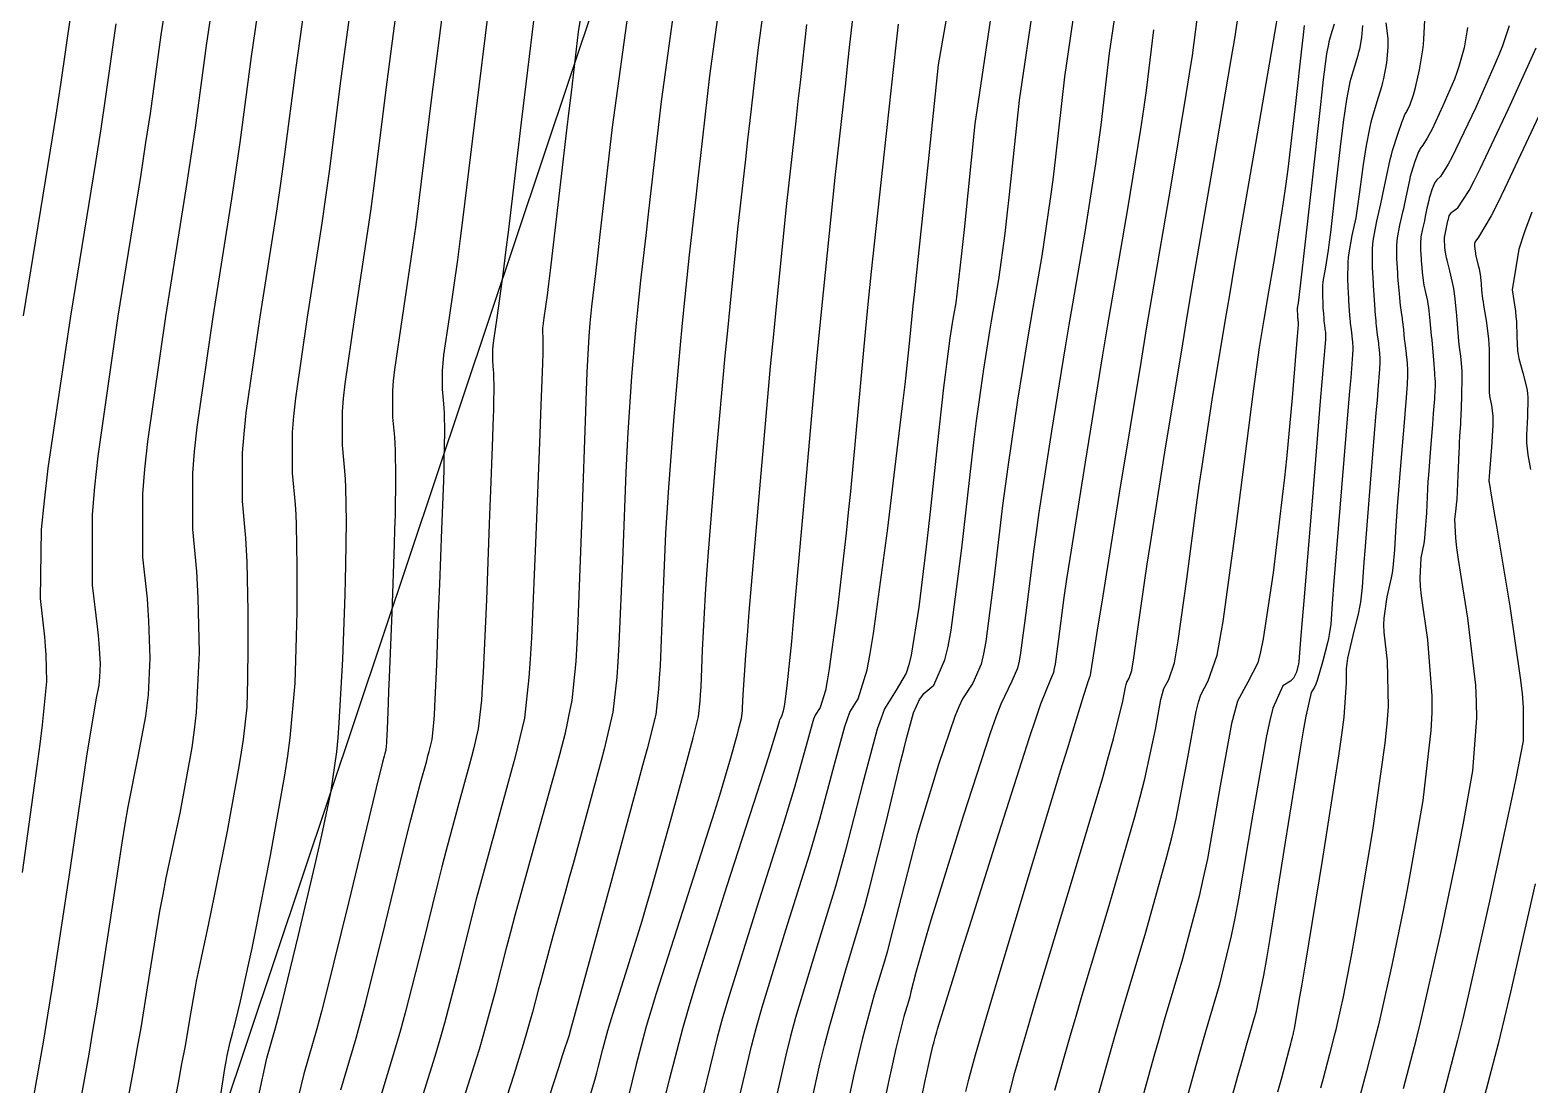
# Model space of a CAD drawing. Header units: metres. Extents: x 837476 to 838477, y 1189012 to 1191014.
# Drawn here: x 837689.9 to 837773.6, y 1189557.2 to 1189616.1 of the extents above; entities that cross this region are included whole.
import ezdxf

# ---------------------------------------------------------------- set-up
doc = ezdxf.new("R2010")
doc.units = ezdxf.units.M
doc.header["$LTSCALE"] = 0.3
for name, color, linetype in [('CORREDORVIA', 94, 'Continuous'), ('COTAS 10', 1, 'Continuous'), ('COTAS INT', 252, 'Continuous')]:
    doc.layers.add(name, color=color, linetype=linetype)

msp = doc.modelspace()

# ---------------------------------------------------------------- linework, layer by layer
at = {"layer": 'CORREDORVIA'}
msp.add_lwpolyline([(837910.676, 1191000.965), (838246.889, 1191005.3), (838347.391, 1190870.925), (838423.516, 1190628.699), (838450.215, 1190473.685), (838321.32, 1190375.615), (838242.09, 1190297.633), (838236.889, 1190068.622), (838166.593, 1189160.17), (837860.483, 1189307.124), (837593.191, 1189234.399), (837744.487, 1189686.609), (837700.859, 1189887.9), (837671.347, 1190075.087), (837676.273, 1190181.696), (837885.383, 1190229.429), (837983.184, 1190344.12), (837817.554, 1190502.187), (837798.033, 1190660.17), (837963.574, 1190795.982)], close=True, dxfattribs=at)
at = {"layer": 'COTAS 10'}
for points in [[(837689.893, 1189555.489), (837690.638, 1189559.68), (837690.866, 1189561.073), (837691.104, 1189562.566), (837692.041, 1189568.801), (837692.882, 1189574.511), (837693.059, 1189575.673), (837693.212, 1189576.654), (837693.561, 1189578.684), (837693.715, 1189579.508), (837693.744, 1189579.728), (837693.767, 1189579.945), (837693.804, 1189580.7), (837693.732, 1189581.819), (837693.687, 1189582.266), (837693.632, 1189582.771), (837693.342, 1189585.091), (837693.345, 1189589.039), (837693.474, 1189590.571), (837693.658, 1189592.293), (837694.787, 1189600.1), (837696.062, 1189608.017), (837696.338, 1189609.809), (837696.581, 1189611.427), (837697.182, 1189615.827), (837697.811, 1189619.847)], [(837702.62, 1189556.504), (837703.092, 1189558.671), (837703.569, 1189560.358), (837703.75, 1189561.054), (837703.952, 1189561.849), (837704.858, 1189565.546), (837705.77, 1189569.407), (837705.975, 1189570.305), (837706.161, 1189571.129), (837706.66, 1189573.489), (837706.987, 1189575.775), (837707.062, 1189576.553), (837707.132, 1189577.393), (837707.332, 1189580.952), (837707.459, 1189584.544), (837707.483, 1189585.406), (837707.502, 1189586.21), (837707.53, 1189588.637), (837707.494, 1189590.538), (837707.472, 1189591.012), (837707.445, 1189591.463), (837707.307, 1189592.901), (837707.308, 1189594.781), (837707.369, 1189595.51), (837707.457, 1189596.33), (837707.994, 1189600.048), (837708.696, 1189604.621), (837708.887, 1189605.98), (837709.077, 1189607.38), (837709.751, 1189612.775), (837710.421, 1189617.911)], [(837724.898, 1189554.733), (837725.576, 1189557.471), (837726.315, 1189560.329), (837726.637, 1189561.43), (837727.009, 1189562.665), (837728.778, 1189568.248), (837730.49, 1189573.535), (837730.826, 1189574.585), (837731.103, 1189575.455), (837731.605, 1189577.101), (837731.711, 1189577.493), (837731.737, 1189577.572), (837731.763, 1189577.638), (837731.846, 1189577.772), (837731.938, 1189578.063), (837731.969, 1189578.228), (837732.002, 1189578.43), (837732.142, 1189579.465), (837732.392, 1189581.94), (837732.495, 1189583.049), (837732.612, 1189584.343), (837733.155, 1189590.546), (837733.8, 1189597.703), (837733.98, 1189599.597), (837734.162, 1189601.454), (837734.828, 1189607.843), (837735.407, 1189613.114), (837735.534, 1189614.265), (837735.647, 1189615.282), (837735.936, 1189617.843)], [(837748.311, 1189618.204), (837747.615, 1189613.478), (837747.107, 1189608.837), (837746.97, 1189607.717), (837746.833, 1189606.669), (837746.351, 1189603.478), (837745.857, 1189600.584), (837745.713, 1189599.723), (837745.565, 1189598.836), (837745.006, 1189595.415), (837744.451, 1189591.696), (837744.306, 1189590.62), (837744.165, 1189589.526), (837743.687, 1189585.408), (837743.231, 1189581.936), (837743.103, 1189581.248), (837742.975, 1189580.679), (837742.506, 1189579.613), (837741.923, 1189578.738), (837741.723, 1189578.29), (837741.507, 1189577.753), (837740.585, 1189575.071), (837739.637, 1189571.947), (837739.404, 1189571.132), (837739.184, 1189570.339), (837738.495, 1189567.652), (837737.898, 1189565.268), (837737.736, 1189564.664), (837737.575, 1189564.086), (837737.005, 1189562.201), (837736.342, 1189559.779), (837736.121, 1189558.861), (837735.886, 1189557.836), (837734.902, 1189553.243)], [(837713.398, 1189554.24), (837714.671, 1189558.245), (837714.954, 1189559.175), (837715.207, 1189560.027), (837715.867, 1189562.458), (837716.483, 1189564.879), (837716.709, 1189565.725), (837716.957, 1189566.648), (837718.052, 1189570.613), (837719.073, 1189574.282), (837719.275, 1189575.018), (837719.443, 1189575.632), (837719.759, 1189576.84), (837719.87, 1189577.369), (837719.91, 1189577.556), (837719.953, 1189577.76), (837720.137, 1189578.641), (837720.35, 1189580.824), (837720.41, 1189581.849), (837720.471, 1189583.057), (837720.697, 1189588.937), (837720.895, 1189594.779), (837720.938, 1189595.962), (837720.977, 1189596.957), (837721.078, 1189598.982), (837721.144, 1189599.723), (837721.161, 1189599.909), (837721.178, 1189600.086), (837721.237, 1189600.654), (837721.448, 1189602.499), (837721.561, 1189603.481), (837721.698, 1189604.668), (837722.39, 1189610.654), (837723.334, 1189617.545)], [(837747.086, 1189556.884), (837747.958, 1189559.95), (837748.271, 1189561.021), (837748.615, 1189562.187), (837750.118, 1189567.2), (837751.551, 1189572.137), (837751.852, 1189573.257), (837752.111, 1189574.268), (837752.699, 1189577.027), (837753.006, 1189578.706), (837753.087, 1189579.038), (837753.167, 1189579.311), (837753.442, 1189579.815), (837753.759, 1189580.752), (837753.866, 1189581.298), (837753.98, 1189581.969), (837754.458, 1189585.424), (837754.998, 1189589.555), (837755.151, 1189590.651), (837755.305, 1189591.726), (837755.873, 1189595.436), (837756.597, 1189599.806), (837756.85, 1189601.297), (837757.125, 1189602.909), (837758.305, 1189609.75), (837759.376, 1189615.92), (837759.582, 1189617.11)], [(837759.542, 1189556.794), (837759.752, 1189557.568), (837760.153, 1189559.064), (837760.256, 1189559.474), (837760.279, 1189559.564), (837760.299, 1189559.642), (837760.351, 1189559.838), (837760.39, 1189559.987), (837760.402, 1189560.035), (837760.414, 1189560.087), (837760.463, 1189560.303), (837760.734, 1189561.889), (837760.886, 1189562.805), (837761.072, 1189563.927), (837762.023, 1189569.704), (837762.943, 1189575.562), (837763.109, 1189576.735), (837763.237, 1189577.715), (837763.379, 1189579.633), (837763.368, 1189580.435), (837763.399, 1189580.71), (837763.446, 1189581.008), (837763.738, 1189582.276), (837764.057, 1189583.555), (837764.12, 1189583.859), (837764.173, 1189584.141), (837764.271, 1189584.982), (837764.361, 1189586.369), (837764.408, 1189586.996), (837764.465, 1189587.728), (837764.751, 1189591.25), (837765.036, 1189594.715), (837765.094, 1189595.412), (837765.141, 1189595.994), (837765.233, 1189597.146), (837765.251, 1189597.531), (837765.251, 1189597.631), (837765.25, 1189597.727), (837765.231, 1189598.046), (837765.194, 1189598.384), (837765.181, 1189598.492), (837765.168, 1189598.605), (837765.109, 1189599.067), (837765.05, 1189599.572), (837765.035, 1189599.714), (837765.022, 1189599.856), (837764.979, 1189600.375), (837764.947, 1189600.829), (837764.939, 1189600.931), (837764.932, 1189601.022), (837764.912, 1189601.262), (837764.889, 1189601.606), (837764.88, 1189601.763), (837764.87, 1189601.946), (837764.823, 1189602.828), (837764.827, 1189603.865), (837764.848, 1189604.147), (837764.877, 1189604.425), (837765.057, 1189605.41), (837765.285, 1189606.379), (837765.344, 1189606.648), (837765.402, 1189606.918), (837765.6, 1189607.893), (837765.811, 1189608.851), (837765.878, 1189609.11), (837765.948, 1189609.366), (837766.228, 1189610.267), (837766.478, 1189610.98), (837766.528, 1189611.118), (837766.57, 1189611.23), (837766.654, 1189611.417), (837766.713, 1189611.508), (837766.739, 1189611.558), (837766.77, 1189611.62), (837766.919, 1189611.935), (837767.107, 1189612.467), (837767.162, 1189612.666), (837767.219, 1189612.887), (837767.439, 1189613.872), (837767.625, 1189614.985), (837767.661, 1189615.286), (837767.69, 1189615.585), (837767.738, 1189616.64)], [(837773.713, 1189605.92), (837773.308, 1189604.81), (837772.994, 1189603.846), (837772.623, 1189601.584), (837772.8, 1189600.385), (837772.831, 1189600.091), (837772.855, 1189599.813), (837772.878, 1189598.947), (837772.915, 1189598.179), (837772.948, 1189597.962), (837772.99, 1189597.744), (837773.225, 1189596.942), (837773.446, 1189596.071), (837773.479, 1189595.809), (837773.501, 1189595.538), (837773.482, 1189594.485), (837773.426, 1189593.484), (837773.424, 1189593.246), (837773.428, 1189593.025), (837773.495, 1189592.37), (837773.647, 1189591.553)], [(837773.902, 1189568.405), (837772.533, 1189562.357), (837772.179, 1189560.871), (837771.835, 1189559.467), (837770.682, 1189555.078)]]:
    msp.add_lwpolyline(points, dxfattribs=at)
at = {"layer": 'COTAS INT'}
for points in [[(837689.504, 1189600.121), (837691.008, 1189609.376), (837691.318, 1189611.341), (837691.583, 1189613.046), (837692.154, 1189617.048), (837692.66, 1189620.152), (837692.882, 1189621.292), (837693.14, 1189622.553), (837694.37, 1189628.119), (837695.59, 1189633.431), (837695.842, 1189634.532), (837696.057, 1189635.473), (837696.521, 1189637.533), (837696.944, 1189639.174), (837697.133, 1189639.85), (837697.352, 1189640.622), (837698.402, 1189644.211), (837699.809, 1189648.399), (837700.253, 1189649.548), (837700.721, 1189650.694), (837702.61, 1189654.797), (837704.262, 1189658.18)], [(837700.333, 1189619.46), (837699.696, 1189615.217), (837699.08, 1189610.618), (837698.848, 1189609.043), (837698.588, 1189607.338), (837697.429, 1189600.09), (837696.418, 1189593.101), (837696.253, 1189591.559), (837696.138, 1189590.187), (837696.135, 1189586.653), (837696.395, 1189584.314), (837696.445, 1189583.696), (837696.485, 1189583.091), (837696.551, 1189581.011), (837696.452, 1189578.955), (837696.388, 1189578.364), (837696.309, 1189577.763), (837695.891, 1189575.518), (837695.333, 1189572.7), (837695.165, 1189571.738), (837694.991, 1189570.698), (837694.315, 1189566.287), (837693.575, 1189561.466), (837693.36, 1189560.168), (837693.142, 1189558.885), (837692.318, 1189554.384)], [(837721.06, 1189619.674), (837720.464, 1189615.989), (837720.07, 1189612.596), (837719.95, 1189611.567), (837719.825, 1189610.499), (837719.335, 1189606.322), (837718.899, 1189602.658), (837718.808, 1189601.915), (837718.731, 1189601.289), (837718.56, 1189600.006), (837718.496, 1189599.56), (837718.485, 1189599.462), (837718.478, 1189599.374), (837718.478, 1189599.149), (837718.495, 1189598.976), (837718.498, 1189598.922), (837718.5, 1189598.865), (837718.505, 1189598.637), (837718.5, 1189598.309), (837718.497, 1189598.189), (837718.493, 1189598.057), (837718.471, 1189597.473), (837718.4, 1189595.597), (837718.365, 1189594.65), (837718.323, 1189593.518), (837718.114, 1189587.884), (837717.862, 1189582.151), (837717.793, 1189580.957), (837717.723, 1189579.932), (837717.474, 1189577.651), (837717.085, 1189576.036), (837716.928, 1189575.431), (837716.75, 1189574.758), (837715.926, 1189571.759), (837715.015, 1189568.425), (837714.782, 1189567.541), (837714.557, 1189566.673), (837713.811, 1189563.681), (837713.01, 1189560.615), (837712.75, 1189559.702), (837712.473, 1189558.76), (837711.337, 1189555.126)], [(837702.855, 1189619.073), (837702.21, 1189614.606), (837701.579, 1189609.809), (837701.357, 1189608.278), (837701.115, 1189606.659), (837700.07, 1189600.079), (837699.178, 1189593.908), (837699.032, 1189592.547), (837698.93, 1189591.335), (837698.928, 1189588.215), (837699.158, 1189585.857), (837699.202, 1189585.126), (837699.238, 1189584.362), (837699.299, 1189581.322), (837699.137, 1189577.964), (837699.033, 1189576.999), (837698.903, 1189576.019), (837698.221, 1189572.352), (837697.454, 1189568.746), (837697.271, 1189567.803), (837697.1, 1189566.885), (837696.589, 1189563.772), (837696.045, 1189560.366), (837695.854, 1189559.263), (837695.645, 1189558.09), (837694.743, 1189553.278)], [(837697.168, 1189552.172), (837698.149, 1189557.295), (837698.348, 1189558.357), (837698.516, 1189559.265), (837698.863, 1189561.257), (837699.039, 1189562.318), (837699.099, 1189562.639), (837699.164, 1189562.972), (837699.441, 1189564.27), (837699.851, 1189566.192), (837699.999, 1189566.918), (837700.163, 1189567.729), (837700.88, 1189571.355), (837701.546, 1189574.955), (837701.677, 1189575.75), (837701.786, 1189576.456), (837701.986, 1189578.275), (837702.025, 1189579.855), (837702.032, 1189580.41), (837702.037, 1189581.017), (837702.043, 1189583.636), (837701.99, 1189586.375), (837701.959, 1189587.057), (837701.92, 1189587.706), (837701.721, 1189589.777), (837701.723, 1189592.484), (837701.811, 1189593.534), (837701.938, 1189594.716), (837702.711, 1189600.069), (837703.642, 1189605.979), (837703.867, 1189607.512), (837704.078, 1189608.999), (837704.723, 1189613.996), (837705.377, 1189618.685)], [(837720.837, 1189555.595), (837721.391, 1189557.443), (837721.508, 1189557.852), (837721.61, 1189558.217), (837721.846, 1189559.163), (837722.125, 1189560.213), (837722.253, 1189560.643), (837722.402, 1189561.133), (837723.127, 1189563.409), (837724.042, 1189566.346), (837724.311, 1189567.254), (837724.588, 1189568.203), (837725.646, 1189571.973), (837726.555, 1189575.315), (837726.737, 1189575.995), (837726.888, 1189576.567), (837727.186, 1189577.747), (837727.283, 1189578.609), (837727.308, 1189578.982), (837727.333, 1189579.412), (837727.416, 1189581.452), (837727.581, 1189584.582), (837727.658, 1189585.701), (837727.747, 1189586.928), (837728.182, 1189592.27), (837728.685, 1189597.9), (837728.817, 1189599.309), (837728.947, 1189600.654), (837729.391, 1189604.968), (837729.823, 1189608.868), (837729.945, 1189609.951), (837730.067, 1189611.036), (837730.518, 1189614.968), (837731.026, 1189618.678)], [(837729.307, 1189555.78), (837730.143, 1189559.332), (837730.431, 1189560.402), (837730.742, 1189561.511), (837732.069, 1189565.829), (837733.386, 1189570.015), (837733.691, 1189571.041), (837733.97, 1189572.008), (837734.764, 1189575.017), (837735.351, 1189577.188), (837735.499, 1189577.626), (837735.641, 1189577.994), (837736.103, 1189578.737), (837736.611, 1189580.349), (837736.782, 1189581.264), (837736.967, 1189582.384), (837737.743, 1189588.124), (837738.456, 1189594.027), (837738.601, 1189595.25), (837738.722, 1189596.293), (837738.968, 1189598.575), (837739.115, 1189600.109), (837739.174, 1189600.682), (837739.24, 1189601.318), (837739.545, 1189604.152), (837739.922, 1189607.664), (837740.034, 1189608.728), (837740.149, 1189609.832), (837740.591, 1189614.152), (837741.414, 1189618.827)], [(837750.668, 1189618.566), (837750.112, 1189614.793), (837749.653, 1189610.778), (837749.509, 1189609.689), (837749.358, 1189608.61), (837748.753, 1189604.793), (837748.071, 1189600.805), (837747.873, 1189599.619), (837747.669, 1189598.396), (837746.899, 1189593.681), (837746.195, 1189589.135), (837746.034, 1189588.019), (837745.888, 1189586.964), (837745.484, 1189583.67), (837745.173, 1189581.306), (837745.086, 1189580.837), (837744.999, 1189580.45), (837744.679, 1189579.723), (837744.067, 1189578.447), (837743.796, 1189577.713), (837743.48, 1189576.813), (837741.969, 1189572.19), (837740.468, 1189567.382), (837740.158, 1189566.366), (837739.894, 1189565.486), (837739.322, 1189563.448), (837739.053, 1189562.373), (837738.98, 1189562.102), (837738.907, 1189561.841), (837738.651, 1189560.992), (837738.208, 1189559.201), (837738.018, 1189558.347), (837737.8, 1189557.338), (837736.767, 1189552.397)], [(837700.443, 1189556.144), (837700.744, 1189558.082), (837700.811, 1189558.482), (837700.872, 1189558.822), (837701.031, 1189559.557), (837701.19, 1189560.119), (837701.25, 1189560.351), (837701.317, 1189560.616), (837701.619, 1189561.849), (837702.088, 1189563.978), (837702.26, 1189564.809), (837702.451, 1189565.744), (837703.295, 1189569.991), (837704.09, 1189574.466), (837704.251, 1189575.544), (837704.386, 1189576.552), (837704.659, 1189579.613), (837704.742, 1189582.199), (837704.757, 1189582.908), (837704.77, 1189583.614), (837704.786, 1189586.137), (837704.742, 1189588.457), (837704.715, 1189589.035), (837704.683, 1189589.585), (837704.514, 1189591.339), (837704.515, 1189593.632), (837704.59, 1189594.522), (837704.697, 1189595.523), (837705.353, 1189600.058), (837706.169, 1189605.3), (837706.377, 1189606.746), (837706.578, 1189608.19), (837707.237, 1189613.385), (837707.899, 1189618.298)], [(837725.898, 1189617.922), (837725.099, 1189612.092), (837724.488, 1189606.791), (837724.356, 1189605.638), (837724.24, 1189604.622), (837723.955, 1189602.092), (837723.768, 1189600.275), (837723.713, 1189599.709), (837723.657, 1189599.116), (837723.446, 1189596.745), (837723.234, 1189593.614), (837723.178, 1189592.541), (837723.124, 1189591.38), (837722.936, 1189586.442), (837722.747, 1189581.787), (837722.691, 1189580.804), (837722.633, 1189579.954), (837722.412, 1189577.986), (837722.057, 1189576.479), (837721.914, 1189575.919), (837721.753, 1189575.297), (837721.012, 1189572.537), (837720.186, 1189569.53), (837719.972, 1189568.753), (837719.764, 1189568.001), (837719.063, 1189565.483), (837718.487, 1189563.396), (837718.357, 1189562.915), (837718.239, 1189562.475), (837717.923, 1189561.235), (837717.404, 1189559.438), (837717.159, 1189558.647), (837716.87, 1189557.729), (837715.459, 1189553.354)], [(837728.462, 1189618.3), (837727.808, 1189613.53), (837727.278, 1189608.914), (837727.15, 1189607.795), (837727.031, 1189606.745), (837726.673, 1189603.53), (837726.357, 1189600.464), (837726.265, 1189599.509), (837726.171, 1189598.508), (837725.814, 1189594.507), (837725.491, 1189590.271), (837725.418, 1189589.121), (837725.352, 1189587.981), (837725.176, 1189583.947), (837725.04, 1189580.6), (837725, 1189579.893), (837724.958, 1189579.281), (837724.799, 1189577.866), (837724.314, 1189575.942), (837724.067, 1189575.01), (837723.77, 1189573.905), (837722.293, 1189568.469), (837719.991, 1189560.054), (837719.985, 1189560.034), (837719.984, 1189560.029), (837719.983, 1189560.025), (837719.979, 1189560.012), (837719.601, 1189558.85), (837719.363, 1189558.12), (837717.52, 1189552.468)], [(837733.037, 1189554.089), (837733.971, 1189558.335), (837734.225, 1189559.375), (837734.475, 1189560.356), (837735.36, 1189563.41), (837736.242, 1189566.331), (837736.492, 1189567.227), (837736.743, 1189568.162), (837737.668, 1189571.857), (837738.474, 1189575.191), (837738.65, 1189575.899), (837738.806, 1189576.512), (837739.201, 1189577.951), (837739.533, 1189578.692), (837739.65, 1189578.867), (837739.779, 1189579.029), (837740.332, 1189579.502), (837740.951, 1189580.909), (837741.12, 1189581.659), (837741.289, 1189582.567), (837741.891, 1189587.146), (837742.441, 1189592.087), (837742.577, 1189593.222), (837742.706, 1189594.256), (837743.113, 1189597.148), (837743.461, 1189599.276), (837743.553, 1189599.828), (837743.643, 1189600.363), (837743.95, 1189602.163), (837744.308, 1189604.727), (837744.43, 1189605.745), (837744.562, 1189606.896), (837745.118, 1189612.163), (837745.955, 1189617.842)], [(837712.943, 1189617.524), (837712.265, 1189612.164), (837711.576, 1189606.571), (837711.397, 1189605.215), (837711.223, 1189603.941), (837710.636, 1189600.037), (837710.217, 1189597.138), (837710.148, 1189596.498), (837710.1, 1189595.929), (837710.099, 1189594.463), (837710.207, 1189593.341), (837710.228, 1189592.99), (837710.245, 1189592.62), (837710.274, 1189591.137), (837710.242, 1189589.002), (837710.221, 1189588.221), (837710.195, 1189587.359), (837710.056, 1189583.56), (837709.91, 1189579.923), (837709.88, 1189579.161), (837709.854, 1189578.507), (837709.797, 1189577.033), (837709.769, 1189576.381), (837709.761, 1189576.245), (837709.753, 1189576.128), (837709.725, 1189575.869), (837709.68, 1189575.685), (837709.662, 1189575.616), (837709.642, 1189575.54), (837709.548, 1189575.199), (837709.189, 1189573.757), (837709.002, 1189572.986), (837708.776, 1189572.055), (837707.642, 1189567.349), (837706.419, 1189562.381), (837706.136, 1189561.283), (837705.879, 1189560.307), (837705.153, 1189557.785), (837704.52, 1189555.196)], [(837707.214, 1189556.899), (837708.077, 1189559.791), (837708.341, 1189560.756), (837708.616, 1189561.792), (837709.698, 1189566.126), (837710.703, 1189570.261), (837710.929, 1189571.171), (837711.131, 1189571.979), (837711.674, 1189574.052), (837712.011, 1189575.279), (837712.084, 1189575.554), (837712.149, 1189575.802), (837712.308, 1189576.463), (837712.41, 1189577.396), (837712.438, 1189577.815), (837712.467, 1189578.304), (837712.57, 1189580.65), (837712.677, 1189583.511), (837712.709, 1189584.324), (837712.74, 1189585.147), (837712.861, 1189588.198), (837712.961, 1189590.925), (837712.98, 1189591.544), (837712.995, 1189592.104), (837713.017, 1189593.637), (837712.997, 1189594.702), (837712.985, 1189594.967), (837712.97, 1189595.22), (837712.892, 1189596.025), (837712.893, 1189597.077), (837712.927, 1189597.486), (837712.976, 1189597.945), (837713.277, 1189600.027), (837713.75, 1189603.262), (837713.907, 1189604.449), (837714.075, 1189605.762), (837714.779, 1189611.554), (837715.465, 1189617.137)], [(837743.598, 1189617.479), (837742.621, 1189610.848), (837742.016, 1189604.954), (837741.891, 1189603.772), (837741.784, 1189602.786), (837741.549, 1189600.848), (837741.428, 1189600.143), (837741.393, 1189599.932), (837741.357, 1189599.716), (837741.221, 1189598.882), (837741.027, 1189597.429), (837740.955, 1189596.823), (837740.875, 1189596.128), (837740.52, 1189592.882), (837740.115, 1189589.173), (837740.004, 1189588.187), (837739.893, 1189587.218), (837739.495, 1189583.864), (837739.06, 1189581.182), (837738.926, 1189580.635), (837738.786, 1189580.174), (837738.231, 1189579.219), (837737.579, 1189578.172), (837737.379, 1189577.653), (837737.17, 1189577.035), (837736.344, 1189573.975), (837735.404, 1189570.284), (837735.123, 1189569.268), (837734.834, 1189568.255), (837733.715, 1189564.62), (837732.609, 1189560.933), (837732.328, 1189559.889), (837732.057, 1189558.833), (837731.172, 1189554.934)], [(837755.106, 1189617.423), (837754.744, 1189614.661), (837754.588, 1189613.634), (837754.408, 1189612.493), (837753.555, 1189607.423), (837752.5, 1189601.247), (837752.192, 1189599.409), (837751.878, 1189597.516), (837750.684, 1189590.214), (837749.684, 1189584.015), (837749.491, 1189582.816), (837749.336, 1189581.842), (837749.077, 1189580.195), (837749.058, 1189580.045), (837749.052, 1189580.015), (837749.047, 1189579.991), (837749.027, 1189579.945), (837748.961, 1189579.78), (837748.927, 1189579.681), (837748.887, 1189579.558), (837748.682, 1189578.92), (837748.066, 1189576.911), (837747.766, 1189575.924), (837747.409, 1189574.75), (837745.655, 1189568.955), (837743.9, 1189563.138), (837743.544, 1189561.95), (837743.244, 1189560.945), (837742.629, 1189558.844), (837742.253, 1189557.395), (837742.103, 1189556.802)], [(837689.436, 1189569.029), (837690.268, 1189574.967), (837690.43, 1189576.211), (837690.562, 1189577.281), (837690.793, 1189579.699), (837690.762, 1189581.193), (837690.729, 1189581.681), (837690.686, 1189582.2), (837690.441, 1189584.343), (837690.512, 1189588.192), (837690.668, 1189589.786), (837690.882, 1189591.611), (837692.146, 1189600.111), (837693.535, 1189608.696), (837693.828, 1189610.575), (837694.082, 1189612.237), (837694.668, 1189616.438)], [(837717.987, 1189616.75), (837717.293, 1189610.943), (837716.574, 1189604.952), (837716.416, 1189603.683), (837716.276, 1189602.583), (837715.919, 1189600.016), (837715.736, 1189598.753), (837715.706, 1189598.474), (837715.685, 1189598.226), (837715.685, 1189597.587), (837715.732, 1189597.098), (837715.741, 1189596.945), (837715.749, 1189596.784), (837715.761, 1189596.137), (837715.747, 1189595.207), (837715.738, 1189594.867), (837715.727, 1189594.491), (837715.666, 1189592.835), (837715.57, 1189590.372), (837715.537, 1189589.487), (837715.5, 1189588.514), (837715.342, 1189584.267), (837715.164, 1189580.228), (837715.115, 1189579.386), (837715.067, 1189578.664), (837714.891, 1189577.057), (837714.617, 1189575.919), (837714.506, 1189575.493), (837714.38, 1189575.019), (837713.8, 1189572.906), (837713.073, 1189570.202), (837712.855, 1189569.356), (837712.63, 1189568.467), (837711.754, 1189564.904), (837710.813, 1189561.204), (837710.545, 1189560.229), (837710.275, 1189559.276), (837709.275, 1189556.012)], [(837733.227, 1189616.405), (837732.857, 1189613.159), (837732.74, 1189612.108), (837732.615, 1189610.991), (837732.11, 1189606.405), (837731.536, 1189600.843), (837731.369, 1189599.11), (837731.198, 1189597.293), (837730.55, 1189590.033), (837730.004, 1189583.585), (837729.897, 1189582.28), (837729.81, 1189581.184), (837729.656, 1189578.957), (837729.626, 1189578.225), (837729.617, 1189578.07), (837729.608, 1189577.937), (837729.573, 1189577.627), (837729.466, 1189577.204), (837729.412, 1189576.998), (837729.347, 1189576.754), (837729.02, 1189575.555), (837728.36, 1189573.338), (837728.084, 1189572.453), (837727.767, 1189571.451), (837726.286, 1189566.852), (837724.829, 1189562.278), (837724.528, 1189561.292), (837724.271, 1189560.428), (837723.711, 1189558.317), (837723.236, 1189556.416)], [(837738.329, 1189616.422), (837738.199, 1189615.237), (837737.546, 1189609.281), (837736.834, 1189602.602), (837736.667, 1189600.96), (837736.512, 1189599.41), (837735.667, 1189590.318), (837735.548, 1189589.149), (837735.424, 1189587.983), (837734.943, 1189583.795), (837734.484, 1189580.407), (837734.375, 1189579.746), (837734.274, 1189579.206), (837733.974, 1189578.255), (837733.702, 1189577.816), (837733.618, 1189577.599), (837733.531, 1189577.34), (837733.185, 1189576.059), (837732.537, 1189573.732), (837732.259, 1189572.813), (837731.938, 1189571.775), (837730.424, 1189567.039), (837728.876, 1189562.088), (837728.534, 1189560.916), (837728.229, 1189559.83), (837727.441, 1189556.626)], [(837739.656, 1189556.504), (837739.827, 1189557.32), (837740.176, 1189558.93), (837740.295, 1189559.409), (837740.321, 1189559.512), (837740.344, 1189559.603), (837740.401, 1189559.824), (837740.495, 1189560.144), (837740.541, 1189560.297), (837740.595, 1189560.479), (837740.863, 1189561.366), (837741.534, 1189563.527), (837741.842, 1189564.511), (837742.204, 1189565.663), (837743.955, 1189571.215), (837745.676, 1189576.579), (837746.019, 1189577.612), (837746.304, 1189578.448), (837746.853, 1189579.834), (837747.023, 1189580.22), (837747.069, 1189580.426), (837747.116, 1189580.675), (837747.281, 1189581.932), (837747.612, 1189584.403), (837747.763, 1189585.418), (837747.939, 1189586.575), (837748.791, 1189591.948), (837749.773, 1189597.956), (837750.032, 1189599.514), (837750.286, 1189601.026), (837751.154, 1189606.108), (837751.883, 1189610.551), (837752.049, 1189611.662), (837752.198, 1189612.72), (837752.609, 1189616.108)], [(837744.192, 1189555.313), (837744.858, 1189557.864), (837745.63, 1189560.542), (837745.954, 1189561.639), (837746.326, 1189562.89), (837748.072, 1189568.691), (837749.756, 1189574.351), (837750.09, 1189575.513), (837750.366, 1189576.5), (837750.887, 1189578.6), (837751.029, 1189579.379), (837751.067, 1189579.532), (837751.104, 1189579.659), (837751.232, 1189579.893), (837751.379, 1189580.327), (837751.428, 1189580.581), (837751.481, 1189580.892), (837751.703, 1189582.494), (837752.087, 1189585.234), (837752.241, 1189586.262), (837752.417, 1189587.406), (837753.228, 1189592.511), (837754.223, 1189598.567), (837754.515, 1189600.312), (837754.814, 1189602.086), (837755.957, 1189608.738), (837756.933, 1189614.434), (837757.128, 1189615.607), (837757.29, 1189616.603)], [(837749.315, 1189555.904), (837750.286, 1189559.359), (837750.588, 1189560.403), (837750.904, 1189561.485), (837752.164, 1189565.709), (837753.346, 1189569.924), (837753.614, 1189571), (837753.855, 1189572.037), (837754.511, 1189575.454), (837754.982, 1189578.034), (837755.107, 1189578.543), (837755.23, 1189578.963), (837755.653, 1189579.738), (837756.14, 1189581.177), (837756.303, 1189582.016), (837756.478, 1189583.046), (837757.213, 1189588.355), (837757.909, 1189593.877), (837758.06, 1189595.041), (837758.192, 1189596.047), (837758.519, 1189598.362), (837758.779, 1189599.93), (837758.869, 1189600.465), (837758.968, 1189601.044), (837759.392, 1189603.5), (837759.858, 1189606.469), (837759.984, 1189607.371), (837760.108, 1189608.309), (837760.544, 1189611.985), (837760.897, 1189615.18), (837760.968, 1189615.815), (837761.028, 1189616.34)], [(837762.685, 1189616.424), (837762.558, 1189616.004), (837762.426, 1189615.562), (837762.392, 1189615.43), (837762.36, 1189615.294), (837762.256, 1189614.766), (837762.072, 1189613.324), (837761.988, 1189612.61), (837761.891, 1189611.761), (837761.426, 1189607.56), (837760.971, 1189603.432), (837760.881, 1189602.629), (837760.806, 1189601.974), (837760.663, 1189600.834), (837760.631, 1189600.657), (837760.625, 1189600.609), (837760.621, 1189600.562), (837760.619, 1189600.394), (837760.625, 1189600.244), (837760.627, 1189600.208), (837760.635, 1189600.072), (837760.642, 1189599.991), (837760.644, 1189599.969), (837760.646, 1189599.949), (837760.654, 1189599.881), (837760.661, 1189599.822), (837760.663, 1189599.807), (837760.664, 1189599.793), (837760.669, 1189599.75), (837760.672, 1189599.709), (837760.672, 1189599.684), (837760.669, 1189599.635), (837760.615, 1189598.977), (837760.542, 1189598.092), (837760.332, 1189595.553), (837760.013, 1189592.14), (837759.904, 1189591.099), (837759.785, 1189590.017), (837759.282, 1189585.767), (837758.723, 1189582.08), (837758.569, 1189581.354), (837758.415, 1189580.756), (837757.863, 1189579.66), (837757.292, 1189578.615), (837757.127, 1189578.049), (837756.958, 1189577.362), (837756.323, 1189573.882), (837755.6, 1189569.806), (837755.376, 1189568.744), (837755.142, 1189567.71), (837754.21, 1189564.219), (837753.193, 1189560.783), (837752.905, 1189559.786), (837752.615, 1189558.768), (837751.543, 1189554.924)], [(837764.272, 1189616.339), (837764.213, 1189615.678), (837764.089, 1189615.025), (837764.047, 1189614.847), (837764.002, 1189614.671), (837763.812, 1189614.045), (837763.615, 1189613.386), (837763.565, 1189613.19), (837763.517, 1189612.987), (837763.362, 1189612.201), (837763.185, 1189610.948), (837763.123, 1189610.45), (837763.055, 1189609.887), (837762.764, 1189607.31), (837762.473, 1189604.78), (837762.406, 1189604.247), (837762.344, 1189603.786), (837762.17, 1189602.728), (837762.064, 1189602.151), (837762.046, 1189601.995), (837762.033, 1189601.839), (837762.024, 1189601.288), (837762.047, 1189600.797), (837762.052, 1189600.679), (837762.058, 1189600.569), (837762.079, 1189600.237), (837762.1, 1189599.969), (837762.106, 1189599.9), (837762.113, 1189599.833), (837762.139, 1189599.609), (837762.163, 1189599.416), (837762.169, 1189599.369), (837762.174, 1189599.324), (837762.19, 1189599.182), (837762.198, 1189599.048), (837762.198, 1189598.967), (837762.191, 1189598.805), (837762.069, 1189597.318), (837761.997, 1189596.441), (837761.907, 1189595.362), (837761.446, 1189589.783), (837760.986, 1189584.215), (837760.898, 1189583.143), (837760.827, 1189582.274), (837760.712, 1189580.83), (837760.689, 1189580.666), (837760.676, 1189580.604), (837760.66, 1189580.534), (837760.58, 1189580.223), (837760.404, 1189579.888), (837760.327, 1189579.804), (837760.239, 1189579.723), (837759.822, 1189579.463), (837759.262, 1189578.223), (837759.084, 1189577.524), (837758.896, 1189576.671), (837758.135, 1189572.309), (837757.345, 1189567.574), (837757.138, 1189566.487), (837756.937, 1189565.497), (837756.256, 1189562.728), (837755.482, 1189560.081), (837755.222, 1189559.168), (837754.943, 1189558.177), (837753.771, 1189553.944)], [(837765.566, 1189616.496), (837765.67, 1189615.62), (837765.678, 1189615.377), (837765.677, 1189615.135), (837765.599, 1189614.256), (837765.434, 1189613.388), (837765.378, 1189613.152), (837765.318, 1189612.917), (837765.066, 1189612.086), (837764.803, 1189611.211), (837764.737, 1189610.949), (837764.674, 1189610.679), (837764.469, 1189609.635), (837764.298, 1189608.572), (837764.257, 1189608.29), (837764.219, 1189608.013), (837764.101, 1189607.06), (837763.975, 1189606.128), (837763.931, 1189605.865), (837763.883, 1189605.599), (837763.677, 1189604.622), (837763.498, 1189603.645), (837763.467, 1189603.38), (837763.445, 1189603.116), (837763.43, 1189602.183), (837763.468, 1189601.351), (837763.478, 1189601.151), (837763.488, 1189600.964), (837763.522, 1189600.401), (837763.558, 1189599.948), (837763.569, 1189599.831), (837763.58, 1189599.717), (837763.624, 1189599.338), (837763.665, 1189599.011), (837763.675, 1189598.93), (837763.684, 1189598.854), (837763.711, 1189598.614), (837763.724, 1189598.388), (837763.725, 1189598.32), (837763.724, 1189598.249), (837763.712, 1189597.975), (837763.605, 1189596.656), (837763.545, 1189595.926), (837763.472, 1189595.039), (837763.098, 1189590.517), (837762.726, 1189585.972), (837762.653, 1189585.069), (837762.594, 1189584.321), (837762.491, 1189582.906), (837762.411, 1189582.332), (837762.366, 1189582.114), (837762.311, 1189581.871), (837762.03, 1189580.78), (837761.724, 1189579.755), (837761.653, 1189579.554), (837761.588, 1189579.388), (837761.404, 1189579.086), (837761.092, 1189577.764), (837760.947, 1189576.955), (837760.776, 1189575.953), (837759.947, 1189570.736), (837759.089, 1189565.343), (837758.9, 1189564.231), (837758.732, 1189563.283), (837758.302, 1189561.237), (837757.77, 1189559.379), (837757.539, 1189558.55), (837757.271, 1189557.585), (837756, 1189552.964)], [(837770.124, 1189616.227), (837770.095, 1189615.986), (837769.946, 1189615.095), (837769.651, 1189614.048), (837769.531, 1189613.707), (837769.393, 1189613.344), (837768.754, 1189611.852), (837768.126, 1189610.523), (837767.995, 1189610.262), (837767.883, 1189610.049), (837767.634, 1189609.667), (837767.489, 1189609.479), (837767.442, 1189609.387), (837767.393, 1189609.279), (837767.19, 1189608.746), (837766.985, 1189608.088), (837766.934, 1189607.901), (837766.885, 1189607.712), (837766.731, 1189607.012), (837766.587, 1189606.3), (837766.544, 1189606.104), (837766.501, 1189605.907), (837766.335, 1189605.199), (837766.203, 1189604.481), (837766.182, 1189604.277), (837766.166, 1189604.072), (837766.164, 1189603.314), (837766.209, 1189602.544), (837766.224, 1189602.331), (837766.24, 1189602.118), (837766.304, 1189601.35), (837766.368, 1189600.707), (837766.383, 1189600.574), (837766.397, 1189600.46), (837766.438, 1189600.208), (837766.475, 1189599.998), (837766.487, 1189599.911), (837766.499, 1189599.811), (837766.548, 1189599.343), (837766.597, 1189598.848), (837766.609, 1189598.731), (837766.621, 1189598.623), (837766.658, 1189598.304), (837766.693, 1189598.018), (837766.703, 1189597.93), (837766.714, 1189597.839), (837766.752, 1189597.478), (837766.777, 1189597.066), (837766.778, 1189596.942), (837766.777, 1189596.814), (837766.754, 1189596.316), (837766.677, 1189595.332), (837766.642, 1189594.897), (837766.601, 1189594.392), (837766.403, 1189591.984), (837766.204, 1189589.484), (837766.163, 1189588.922), (837766.128, 1189588.416), (837766.05, 1189587.058), (837765.962, 1189586.053), (837765.92, 1189585.77), (837765.871, 1189585.485), (837765.629, 1189584.44), (837765.453, 1189583.243), (837765.445, 1189582.863), (837765.454, 1189582.461), (837765.633, 1189580.836), (837765.688, 1189578.312), (837765.619, 1189577.345), (837765.513, 1189576.261), (837764.825, 1189571.377), (837764.01, 1189566.518), (837763.824, 1189565.451), (837763.654, 1189564.503), (837763.186, 1189562.085), (837762.851, 1189560.601), (837762.766, 1189560.243), (837762.684, 1189559.907), (837762.417, 1189558.886), (837762.059, 1189557.538), (837761.919, 1189556.997)], [(837772.454, 1189616.319), (837772.083, 1189615.208), (837771.899, 1189614.748), (837771.679, 1189614.222), (837770.589, 1189611.77), (837769.481, 1189609.426), (837769.251, 1189608.967), (837769.053, 1189608.59), (837768.615, 1189607.916), (837768.408, 1189607.727), (837768.356, 1189607.656), (837768.307, 1189607.577), (837768.151, 1189607.224), (837768.022, 1189606.81), (837767.99, 1189606.692), (837767.959, 1189606.573), (837767.862, 1189606.132), (837767.771, 1189605.683), (837767.717, 1189605.435), (837767.612, 1189604.989), (837767.529, 1189604.536), (837767.516, 1189604.408), (837767.506, 1189604.278), (837767.504, 1189603.801), (837767.533, 1189603.315), (837767.542, 1189603.181), (837767.552, 1189603.047), (837767.593, 1189602.562), (837767.65, 1189602.093), (837767.67, 1189601.969), (837767.693, 1189601.847), (837767.789, 1189601.425), (837767.892, 1189600.937), (837767.918, 1189600.773), (837767.944, 1189600.597), (837768.028, 1189599.856), (837768.105, 1189599.021), (837768.126, 1189598.784), (837768.146, 1189598.546), (837768.22, 1189597.666), (837768.28, 1189596.93), (837768.292, 1189596.783), (837768.303, 1189596.659), (837768.324, 1189596.416), (837768.322, 1189596.222), (837768.317, 1189596.13), (837768.311, 1189596.021), (837768.275, 1189595.486), (837768.213, 1189594.67), (837768.19, 1189594.383), (837768.165, 1189594.069), (837768.055, 1189592.717), (837767.944, 1189591.241), (837767.918, 1189590.848), (837767.895, 1189590.463), (837767.83, 1189589.133), (837767.752, 1189587.965), (837767.721, 1189587.682), (837767.685, 1189587.416), (837767.521, 1189586.603), (837767.46, 1189585.478), (837767.49, 1189585.016), (837767.54, 1189584.488), (837767.888, 1189582.038), (837768.139, 1189578.909), (837768.129, 1189577.954), (837768.083, 1189576.96), (837767.627, 1189573.05), (837766.948, 1189569.109), (837766.761, 1189568.096), (837766.575, 1189567.118), (837765.909, 1189563.867), (837765.288, 1189561.115), (837765.13, 1189560.45), (837764.979, 1189559.828), (837764.483, 1189557.934), (837763.818, 1189555.434)], [(837766.55, 1189556.982), (837767.273, 1189559.749), (837767.494, 1189560.658), (837767.725, 1189561.629), (837768.632, 1189565.649), (837769.496, 1189569.732), (837769.698, 1189570.742), (837769.885, 1189571.7), (837770.429, 1189574.722), (837770.653, 1189577.66), (837770.638, 1189578.564), (837770.591, 1189579.507), (837770.142, 1189583.24), (837769.626, 1189586.515), (837769.535, 1189587.169), (837769.467, 1189587.713), (837769.412, 1189588.766), (837769.499, 1189589.347), (837769.521, 1189589.593), (837769.542, 1189589.877), (837769.609, 1189591.209), (837769.662, 1189592.511), (837769.673, 1189592.775), (837769.683, 1189592.997), (837769.707, 1189593.451), (837769.72, 1189593.615), (837769.723, 1189593.654), (837769.726, 1189593.69), (837769.735, 1189593.8), (837769.749, 1189594.133), (837769.756, 1189594.31), (837769.764, 1189594.525), (837769.802, 1189595.608), (837769.824, 1189596.761), (837769.822, 1189597.019), (837769.816, 1189597.251), (837769.762, 1189597.871), (837769.688, 1189598.381), (837769.668, 1189598.545), (837769.649, 1189598.718), (837769.584, 1189599.424), (837769.524, 1189600.147), (837769.508, 1189600.33), (837769.492, 1189600.507), (837769.439, 1189601.085), (837769.363, 1189601.647), (837769.332, 1189601.814), (837769.298, 1189601.985), (837769.14, 1189602.642), (837768.988, 1189603.234), (837768.958, 1189603.364), (837768.932, 1189603.479), (837768.882, 1189603.775), (837768.865, 1189603.975), (837768.861, 1189604.031), (837768.857, 1189604.086), (837768.845, 1189604.287), (837768.846, 1189604.485), (837768.85, 1189604.538), (837768.855, 1189604.591), (837768.889, 1189604.778), (837768.933, 1189604.963), (837768.955, 1189605.065), (837768.993, 1189605.251), (837769.033, 1189605.433), (837769.046, 1189605.483), (837769.059, 1189605.531), (837769.112, 1189605.703), (837769.221, 1189605.876), (837769.27, 1189605.926), (837769.326, 1189605.976), (837769.595, 1189606.166), (837770.224, 1189607.131), (837770.507, 1189607.671), (837770.837, 1189608.329), (837772.423, 1189611.688), (837773.965, 1189615.099)], [(837774.258, 1189611.606), (837772.218, 1189607.247), (837771.804, 1189606.4), (837771.455, 1189605.709), (837770.741, 1189604.516), (837770.545, 1189604.248), (837770.522, 1189604.14), (837770.514, 1189604.018), (837770.598, 1189603.458), (837770.744, 1189602.885), (837770.773, 1189602.754), (837770.798, 1189602.637), (837770.851, 1189602.314), (837770.875, 1189602.051), (837770.882, 1189601.97), (837770.889, 1189601.887), (837770.917, 1189601.558), (837770.973, 1189601.085), (837770.998, 1189600.91), (837771.028, 1189600.716), (837771.17, 1189599.859), (837771.298, 1189598.84), (837771.319, 1189598.545), (837771.334, 1189598.243), (837771.334, 1189597.106), (837771.328, 1189596.086), (837771.339, 1189595.859), (837771.355, 1189595.656), (837771.458, 1189595.123), (837771.545, 1189594.535), (837771.55, 1189594.298), (837771.548, 1189594.028), (837771.474, 1189592.785), (837771.374, 1189591.61), (837771.355, 1189591.383), (837771.34, 1189591.198), (837771.32, 1189590.889), (837771.329, 1189590.843), (837771.332, 1189590.824), (837771.336, 1189590.804), (837771.353, 1189590.71), (837771.377, 1189590.571), (837771.385, 1189590.521), (837771.394, 1189590.468), (837771.432, 1189590.235), (837771.62, 1189589.106), (837771.723, 1189588.487), (837772.485, 1189583.914), (837773.074, 1189579.908), (837773.17, 1189579.041), (837773.236, 1189578.278), (837773.231, 1189576.395), (837772.823, 1189574.291), (837772.636, 1189573.388), (837772.416, 1189572.347), (837771.355, 1189567.431), (837770.162, 1189562.142), (837769.859, 1189560.865), (837769.567, 1189559.67), (837768.616, 1189556.03)]]:
    msp.add_lwpolyline(points, dxfattribs=at)

doc.saveas('drawing.dxf')
